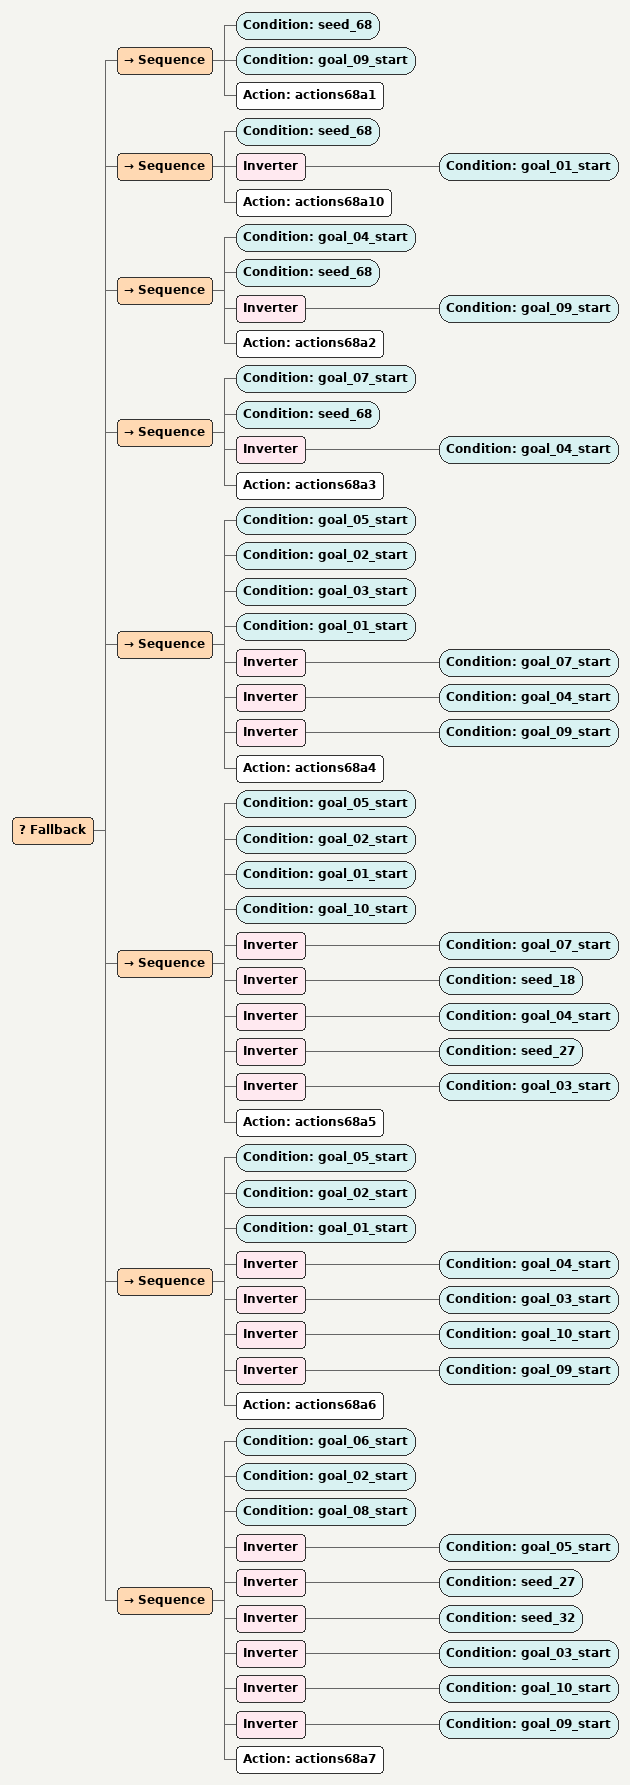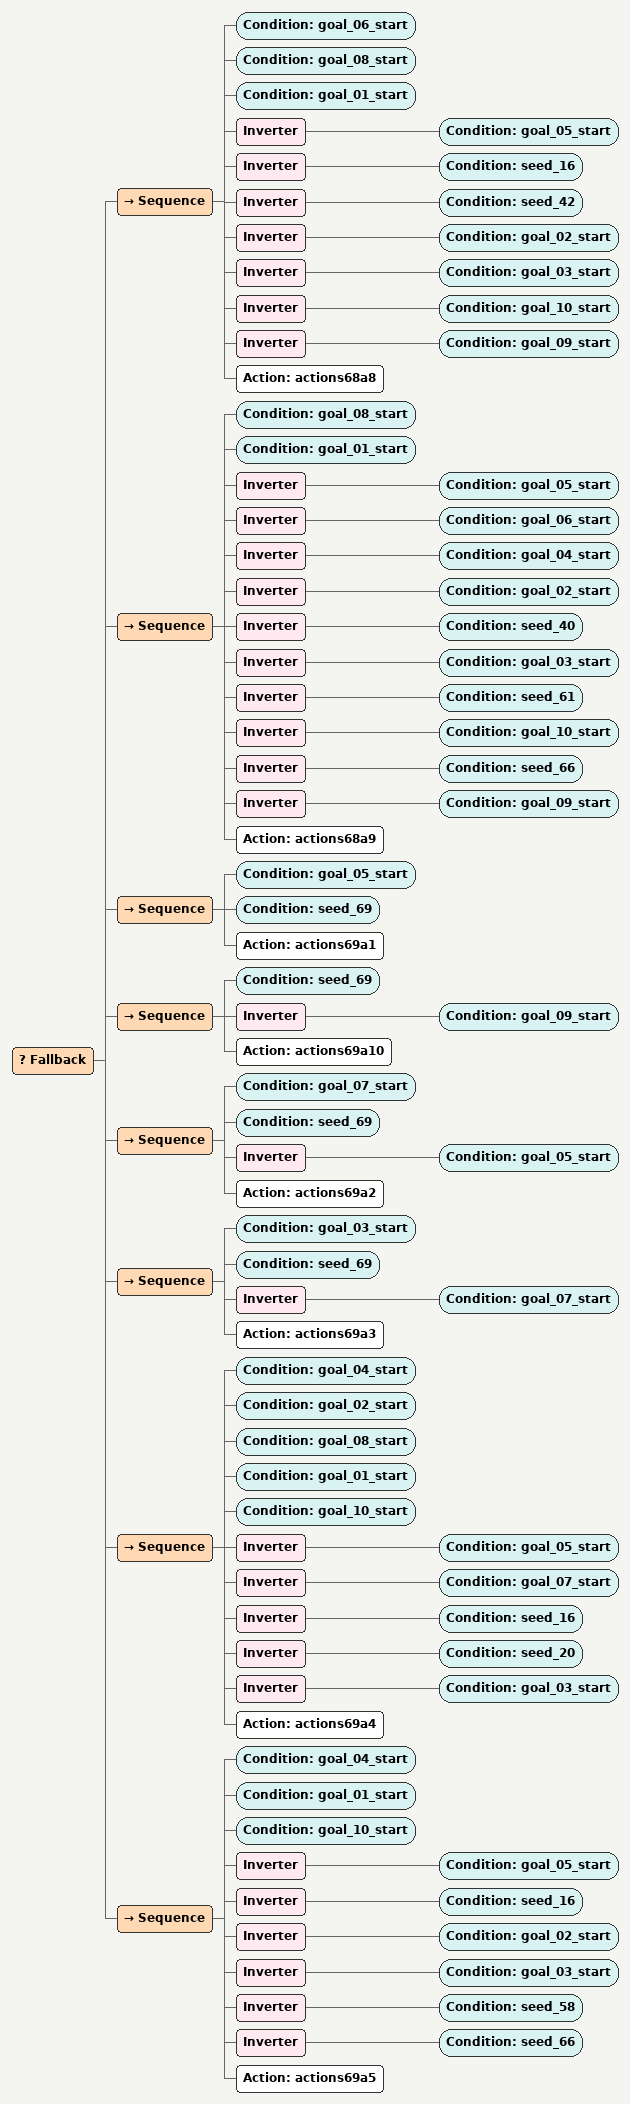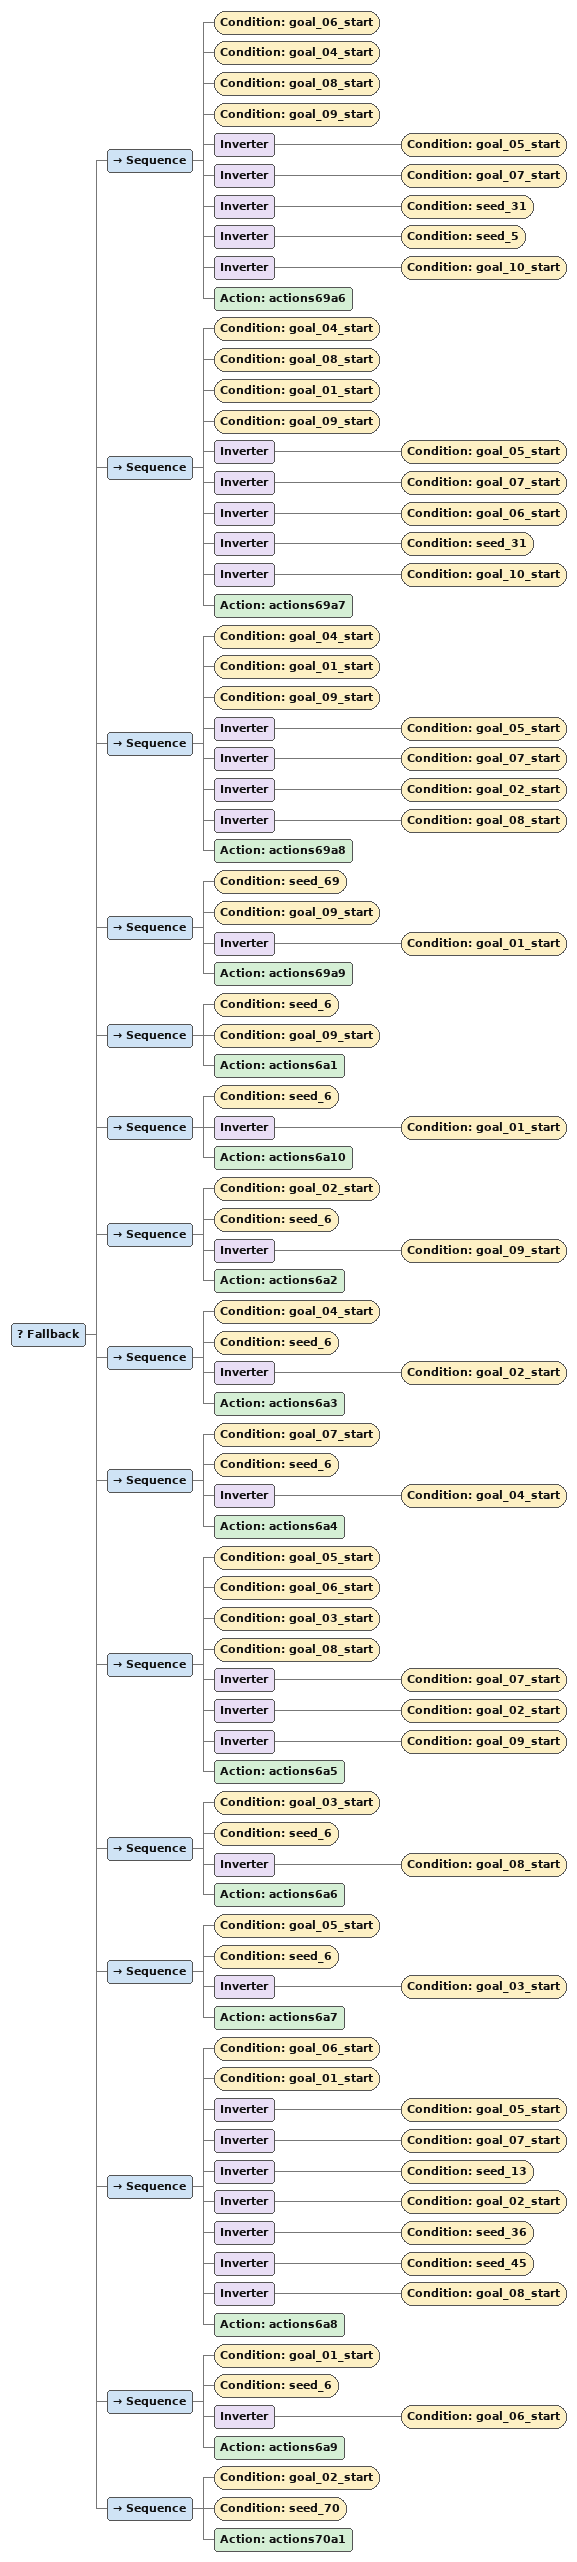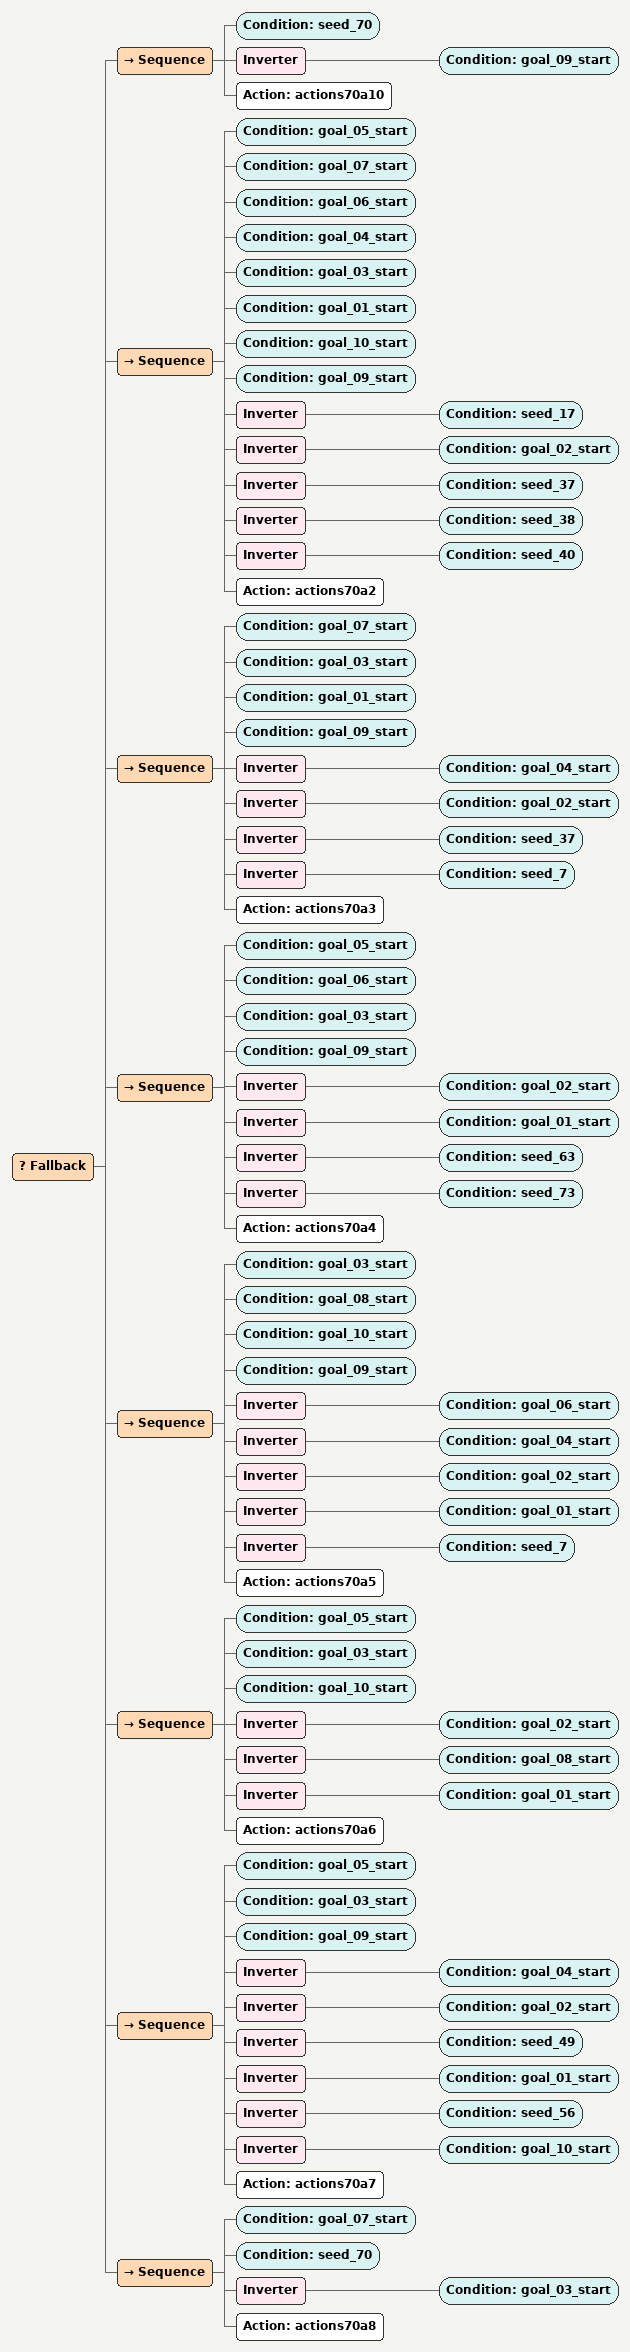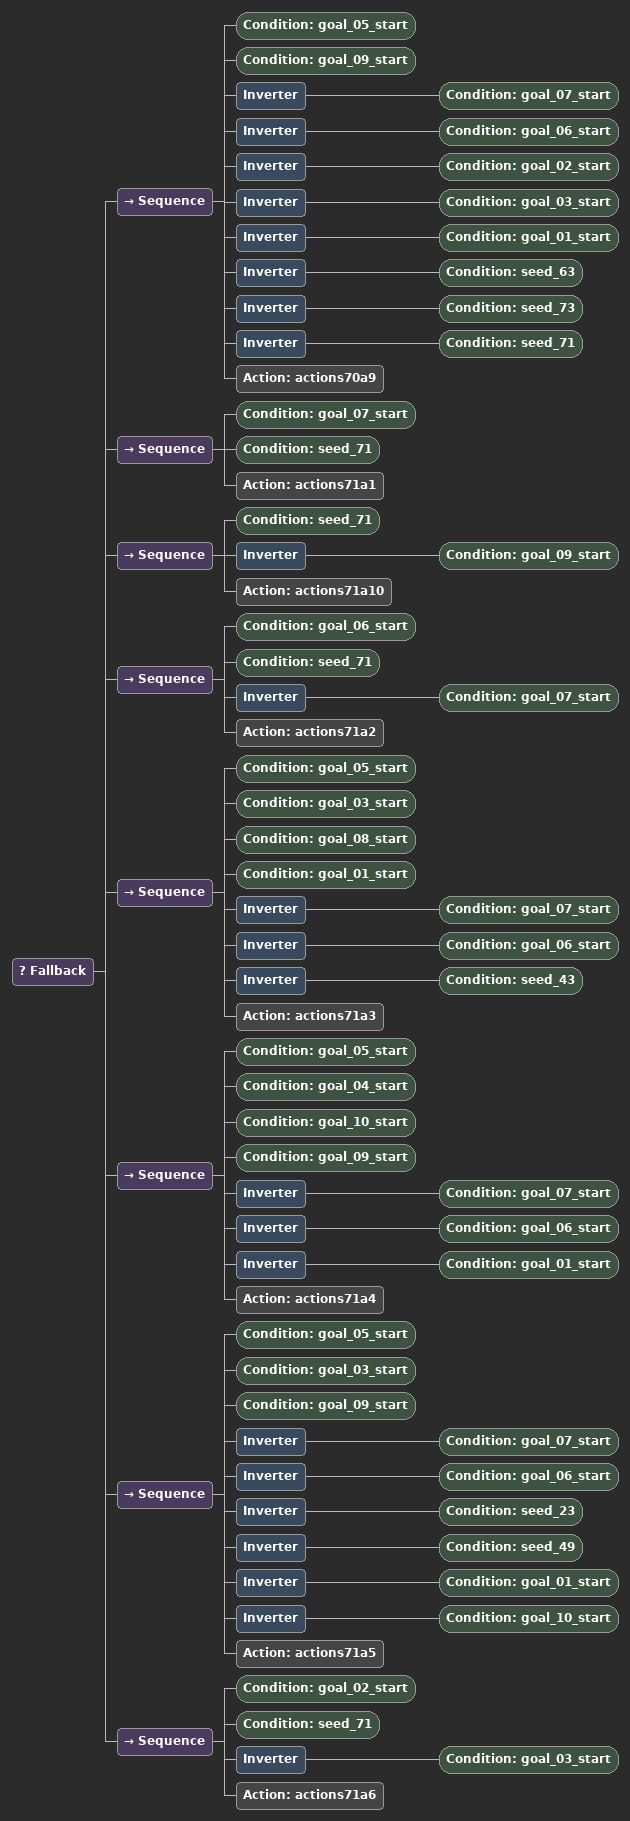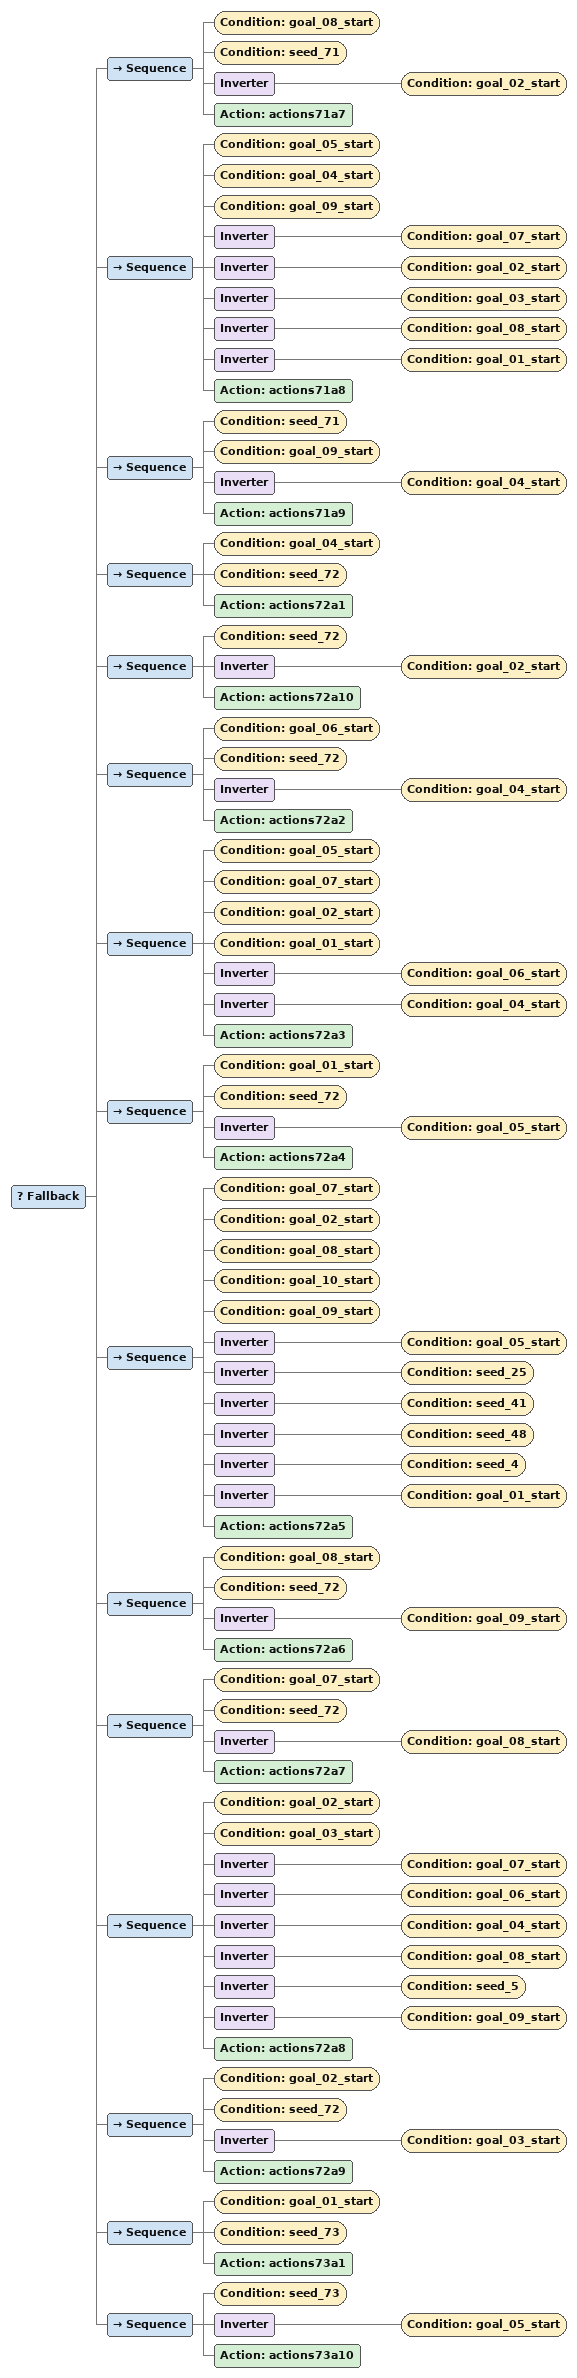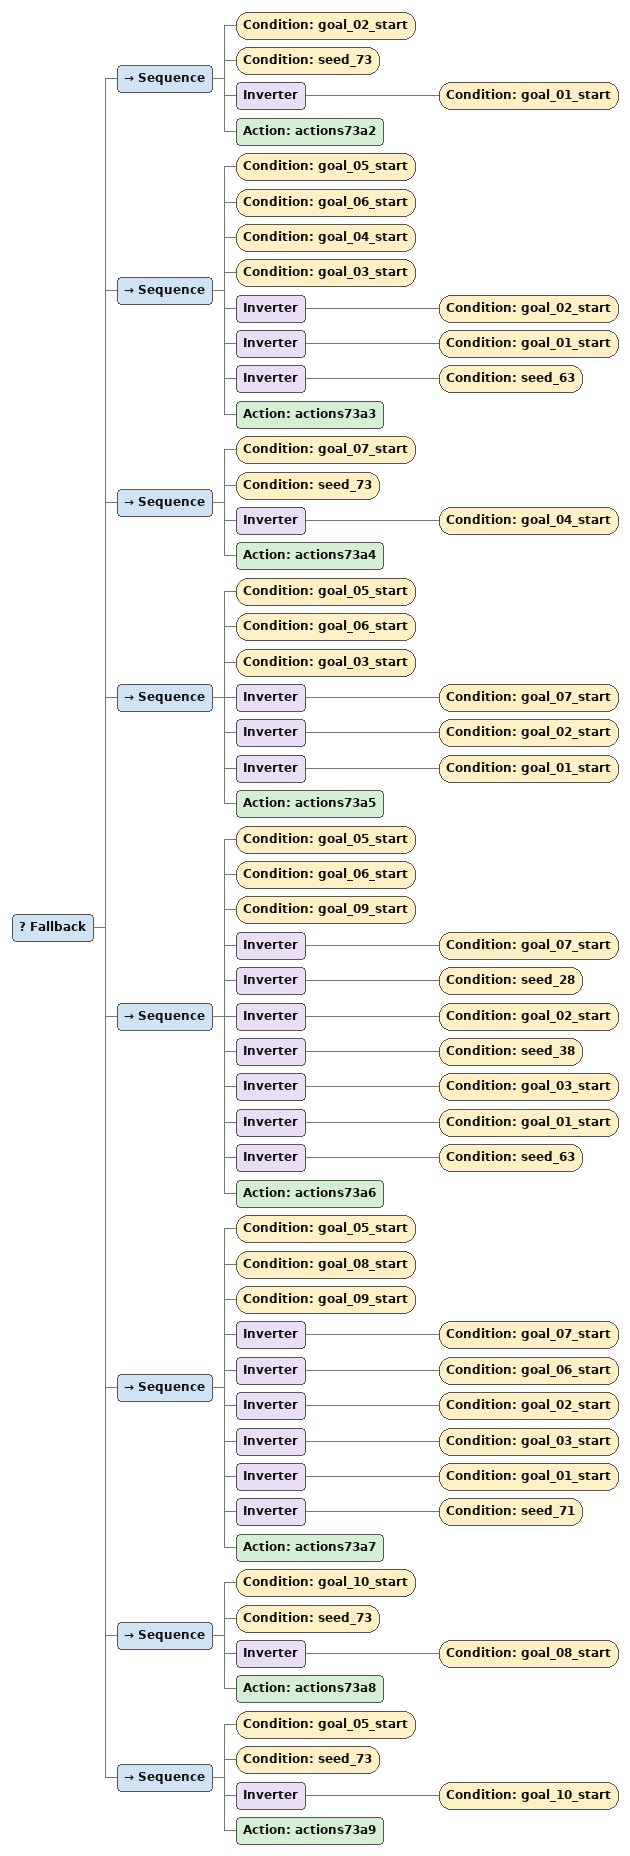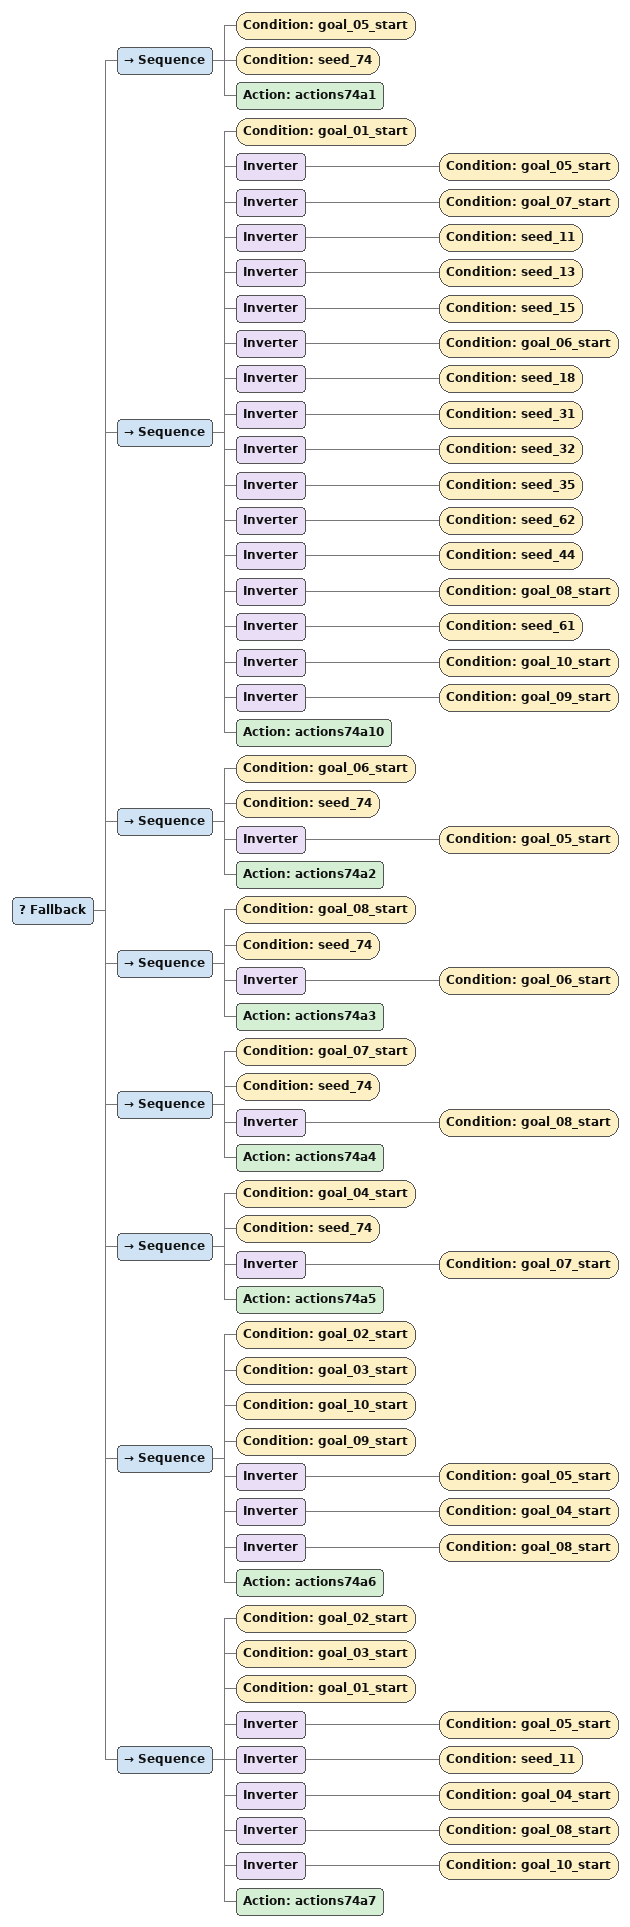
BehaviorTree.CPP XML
<Fallback>
      <Sequence>
        <Condition ID="seed_68"/>
        <Condition ID="goal_09_start"/>
        <Action ID="actions68a1"/>
      </Sequence>
      <Sequence>
        <Condition ID="seed_68"/>
        <Inverter>
          <Condition ID="goal_01_start"/>
        </Inverter>
        <Action ID="actions68a10"/>
      </Sequence>
      <Sequence>
        <Condition ID="goal_04_start"/>
        <Condition ID="seed_68"/>
        <Inverter>
          <Condition ID="goal_09_start"/>
        </Inverter>
        <Action ID="actions68a2"/>
      </Sequence>
      <Sequence>
        <Condition ID="goal_07_start"/>
        <Condition ID="seed_68"/>
        <Inverter>
          <Condition ID="goal_04_start"/>
        </Inverter>
        <Action ID="actions68a3"/>
      </Sequence>
      <Sequence>
        <Condition ID="goal_05_start"/>
        <Condition ID="goal_02_start"/>
        <Condition ID="goal_03_start"/>
        <Condition ID="goal_01_start"/>
        <Inverter>
          <Condition ID="goal_07_start"/>
        </Inverter>
        <Inverter>
          <Condition ID="goal_04_start"/>
        </Inverter>
        <Inverter>
          <Condition ID="goal_09_start"/>
        </Inverter>
        <Action ID="actions68a4"/>
      </Sequence>
      <Sequence>
        <Condition ID="goal_05_start"/>
        <Condition ID="goal_02_start"/>
        <Condition ID="goal_01_start"/>
        <Condition ID="goal_10_start"/>
        <Inverter>
          <Condition ID="goal_07_start"/>
        </Inverter>
        <Inverter>
          <Condition ID="seed_18"/>
        </Inverter>
        <Inverter>
          <Condition ID="goal_04_start"/>
        </Inverter>
        <Inverter>
          <Condition ID="seed_27"/>
        </Inverter>
        <Inverter>
          <Condition ID="goal_03_start"/>
        </Inverter>
        <Action ID="actions68a5"/>
      </Sequence>
      <Sequence>
        <Condition ID="goal_05_start"/>
        <Condition ID="goal_02_start"/>
        <Condition ID="goal_01_start"/>
        <Inverter>
          <Condition ID="goal_04_start"/>
        </Inverter>
        <Inverter>
          <Condition ID="goal_03_start"/>
        </Inverter>
        <Inverter>
          <Condition ID="goal_10_start"/>
        </Inverter>
        <Inverter>
          <Condition ID="goal_09_start"/>
        </Inverter>
        <Action ID="actions68a6"/>
      </Sequence>
      <Sequence>
        <Condition ID="goal_06_start"/>
        <Condition ID="goal_02_start"/>
        <Condition ID="goal_08_start"/>
        <Inverter>
          <Condition ID="goal_05_start"/>
        </Inverter>
        <Inverter>
          <Condition ID="seed_27"/>
        </Inverter>
        <Inverter>
          <Condition ID="seed_32"/>
        </Inverter>
        <Inverter>
          <Condition ID="goal_03_start"/>
        </Inverter>
        <Inverter>
          <Condition ID="goal_10_start"/>
        </Inverter>
        <Inverter>
          <Condition ID="goal_09_start"/>
        </Inverter>
        <Action ID="actions68a7"/>
      </Sequence>
</Fallback>

<Fallback>
      <Sequence>
        <Condition ID="goal_06_start"/>
        <Condition ID="goal_08_start"/>
        <Condition ID="goal_01_start"/>
        <Inverter>
          <Condition ID="goal_05_start"/>
        </Inverter>
        <Inverter>
          <Condition ID="seed_16"/>
        </Inverter>
        <Inverter>
          <Condition ID="seed_42"/>
        </Inverter>
        <Inverter>
          <Condition ID="goal_02_start"/>
        </Inverter>
        <Inverter>
          <Condition ID="goal_03_start"/>
        </Inverter>
        <Inverter>
          <Condition ID="goal_10_start"/>
        </Inverter>
        <Inverter>
          <Condition ID="goal_09_start"/>
        </Inverter>
        <Action ID="actions68a8"/>
      </Sequence>
      <Sequence>
        <Condition ID="goal_08_start"/>
        <Condition ID="goal_01_start"/>
        <Inverter>
          <Condition ID="goal_05_start"/>
        </Inverter>
        <Inverter>
          <Condition ID="goal_06_start"/>
        </Inverter>
        <Inverter>
          <Condition ID="goal_04_start"/>
        </Inverter>
        <Inverter>
          <Condition ID="goal_02_start"/>
        </Inverter>
        <Inverter>
          <Condition ID="seed_40"/>
        </Inverter>
        <Inverter>
          <Condition ID="goal_03_start"/>
        </Inverter>
        <Inverter>
          <Condition ID="seed_61"/>
        </Inverter>
        <Inverter>
          <Condition ID="goal_10_start"/>
        </Inverter>
        <Inverter>
          <Condition ID="seed_66"/>
        </Inverter>
        <Inverter>
          <Condition ID="goal_09_start"/>
        </Inverter>
        <Action ID="actions68a9"/>
      </Sequence>
      <Sequence>
        <Condition ID="goal_05_start"/>
        <Condition ID="seed_69"/>
        <Action ID="actions69a1"/>
      </Sequence>
      <Sequence>
        <Condition ID="seed_69"/>
        <Inverter>
          <Condition ID="goal_09_start"/>
        </Inverter>
        <Action ID="actions69a10"/>
      </Sequence>
      <Sequence>
        <Condition ID="goal_07_start"/>
        <Condition ID="seed_69"/>
        <Inverter>
          <Condition ID="goal_05_start"/>
        </Inverter>
        <Action ID="actions69a2"/>
      </Sequence>
      <Sequence>
        <Condition ID="goal_03_start"/>
        <Condition ID="seed_69"/>
        <Inverter>
          <Condition ID="goal_07_start"/>
        </Inverter>
        <Action ID="actions69a3"/>
      </Sequence>
      <Sequence>
        <Condition ID="goal_04_start"/>
        <Condition ID="goal_02_start"/>
        <Condition ID="goal_08_start"/>
        <Condition ID="goal_01_start"/>
        <Condition ID="goal_10_start"/>
        <Inverter>
          <Condition ID="goal_05_start"/>
        </Inverter>
        <Inverter>
          <Condition ID="goal_07_start"/>
        </Inverter>
        <Inverter>
          <Condition ID="seed_16"/>
        </Inverter>
        <Inverter>
          <Condition ID="seed_20"/>
        </Inverter>
        <Inverter>
          <Condition ID="goal_03_start"/>
        </Inverter>
        <Action ID="actions69a4"/>
      </Sequence>
      <Sequence>
        <Condition ID="goal_04_start"/>
        <Condition ID="goal_01_start"/>
        <Condition ID="goal_10_start"/>
        <Inverter>
          <Condition ID="goal_05_start"/>
        </Inverter>
        <Inverter>
          <Condition ID="seed_16"/>
        </Inverter>
        <Inverter>
          <Condition ID="goal_02_start"/>
        </Inverter>
        <Inverter>
          <Condition ID="goal_03_start"/>
        </Inverter>
        <Inverter>
          <Condition ID="seed_58"/>
        </Inverter>
        <Inverter>
          <Condition ID="seed_66"/>
        </Inverter>
        <Action ID="actions69a5"/>
      </Sequence>
</Fallback>

<Fallback>
      <Sequence>
        <Condition ID="goal_06_start"/>
        <Condition ID="goal_04_start"/>
        <Condition ID="goal_08_start"/>
        <Condition ID="goal_09_start"/>
        <Inverter>
          <Condition ID="goal_05_start"/>
        </Inverter>
        <Inverter>
          <Condition ID="goal_07_start"/>
        </Inverter>
        <Inverter>
          <Condition ID="seed_31"/>
        </Inverter>
        <Inverter>
          <Condition ID="seed_5"/>
        </Inverter>
        <Inverter>
          <Condition ID="goal_10_start"/>
        </Inverter>
        <Action ID="actions69a6"/>
      </Sequence>
      <Sequence>
        <Condition ID="goal_04_start"/>
        <Condition ID="goal_08_start"/>
        <Condition ID="goal_01_start"/>
        <Condition ID="goal_09_start"/>
        <Inverter>
          <Condition ID="goal_05_start"/>
        </Inverter>
        <Inverter>
          <Condition ID="goal_07_start"/>
        </Inverter>
        <Inverter>
          <Condition ID="goal_06_start"/>
        </Inverter>
        <Inverter>
          <Condition ID="seed_31"/>
        </Inverter>
        <Inverter>
          <Condition ID="goal_10_start"/>
        </Inverter>
        <Action ID="actions69a7"/>
      </Sequence>
      <Sequence>
        <Condition ID="goal_04_start"/>
        <Condition ID="goal_01_start"/>
        <Condition ID="goal_09_start"/>
        <Inverter>
          <Condition ID="goal_05_start"/>
        </Inverter>
        <Inverter>
          <Condition ID="goal_07_start"/>
        </Inverter>
        <Inverter>
          <Condition ID="goal_02_start"/>
        </Inverter>
        <Inverter>
          <Condition ID="goal_08_start"/>
        </Inverter>
        <Action ID="actions69a8"/>
      </Sequence>
      <Sequence>
        <Condition ID="seed_69"/>
        <Condition ID="goal_09_start"/>
        <Inverter>
          <Condition ID="goal_01_start"/>
        </Inverter>
        <Action ID="actions69a9"/>
      </Sequence>
      <Sequence>
        <Condition ID="seed_6"/>
        <Condition ID="goal_09_start"/>
        <Action ID="actions6a1"/>
      </Sequence>
      <Sequence>
        <Condition ID="seed_6"/>
        <Inverter>
          <Condition ID="goal_01_start"/>
        </Inverter>
        <Action ID="actions6a10"/>
      </Sequence>
      <Sequence>
        <Condition ID="goal_02_start"/>
        <Condition ID="seed_6"/>
        <Inverter>
          <Condition ID="goal_09_start"/>
        </Inverter>
        <Action ID="actions6a2"/>
      </Sequence>
      <Sequence>
        <Condition ID="goal_04_start"/>
        <Condition ID="seed_6"/>
        <Inverter>
          <Condition ID="goal_02_start"/>
        </Inverter>
        <Action ID="actions6a3"/>
      </Sequence>
      <Sequence>
        <Condition ID="goal_07_start"/>
        <Condition ID="seed_6"/>
        <Inverter>
          <Condition ID="goal_04_start"/>
        </Inverter>
        <Action ID="actions6a4"/>
      </Sequence>
      <Sequence>
        <Condition ID="goal_05_start"/>
        <Condition ID="goal_06_start"/>
        <Condition ID="goal_03_start"/>
        <Condition ID="goal_08_start"/>
        <Inverter>
          <Condition ID="goal_07_start"/>
        </Inverter>
        <Inverter>
          <Condition ID="goal_02_start"/>
        </Inverter>
        <Inverter>
          <Condition ID="goal_09_start"/>
        </Inverter>
        <Action ID="actions6a5"/>
      </Sequence>
      <Sequence>
        <Condition ID="goal_03_start"/>
        <Condition ID="seed_6"/>
        <Inverter>
          <Condition ID="goal_08_start"/>
        </Inverter>
        <Action ID="actions6a6"/>
      </Sequence>
      <Sequence>
        <Condition ID="goal_05_start"/>
        <Condition ID="seed_6"/>
        <Inverter>
          <Condition ID="goal_03_start"/>
        </Inverter>
        <Action ID="actions6a7"/>
      </Sequence>
      <Sequence>
        <Condition ID="goal_06_start"/>
        <Condition ID="goal_01_start"/>
        <Inverter>
          <Condition ID="goal_05_start"/>
        </Inverter>
        <Inverter>
          <Condition ID="goal_07_start"/>
        </Inverter>
        <Inverter>
          <Condition ID="seed_13"/>
        </Inverter>
        <Inverter>
          <Condition ID="goal_02_start"/>
        </Inverter>
        <Inverter>
          <Condition ID="seed_36"/>
        </Inverter>
        <Inverter>
          <Condition ID="seed_45"/>
        </Inverter>
        <Inverter>
          <Condition ID="goal_08_start"/>
        </Inverter>
        <Action ID="actions6a8"/>
      </Sequence>
      <Sequence>
        <Condition ID="goal_01_start"/>
        <Condition ID="seed_6"/>
        <Inverter>
          <Condition ID="goal_06_start"/>
        </Inverter>
        <Action ID="actions6a9"/>
      </Sequence>
      <Sequence>
        <Condition ID="goal_02_start"/>
        <Condition ID="seed_70"/>
        <Action ID="actions70a1"/>
      </Sequence>
</Fallback>

<Fallback>
      <Sequence>
        <Condition ID="seed_70"/>
        <Inverter>
          <Condition ID="goal_09_start"/>
        </Inverter>
        <Action ID="actions70a10"/>
      </Sequence>
      <Sequence>
        <Condition ID="goal_05_start"/>
        <Condition ID="goal_07_start"/>
        <Condition ID="goal_06_start"/>
        <Condition ID="goal_04_start"/>
        <Condition ID="goal_03_start"/>
        <Condition ID="goal_01_start"/>
        <Condition ID="goal_10_start"/>
        <Condition ID="goal_09_start"/>
        <Inverter>
          <Condition ID="seed_17"/>
        </Inverter>
        <Inverter>
          <Condition ID="goal_02_start"/>
        </Inverter>
        <Inverter>
          <Condition ID="seed_37"/>
        </Inverter>
        <Inverter>
          <Condition ID="seed_38"/>
        </Inverter>
        <Inverter>
          <Condition ID="seed_40"/>
        </Inverter>
        <Action ID="actions70a2"/>
      </Sequence>
      <Sequence>
        <Condition ID="goal_07_start"/>
        <Condition ID="goal_03_start"/>
        <Condition ID="goal_01_start"/>
        <Condition ID="goal_09_start"/>
        <Inverter>
          <Condition ID="goal_04_start"/>
        </Inverter>
        <Inverter>
          <Condition ID="goal_02_start"/>
        </Inverter>
        <Inverter>
          <Condition ID="seed_37"/>
        </Inverter>
        <Inverter>
          <Condition ID="seed_7"/>
        </Inverter>
        <Action ID="actions70a3"/>
      </Sequence>
      <Sequence>
        <Condition ID="goal_05_start"/>
        <Condition ID="goal_06_start"/>
        <Condition ID="goal_03_start"/>
        <Condition ID="goal_09_start"/>
        <Inverter>
          <Condition ID="goal_02_start"/>
        </Inverter>
        <Inverter>
          <Condition ID="goal_01_start"/>
        </Inverter>
        <Inverter>
          <Condition ID="seed_63"/>
        </Inverter>
        <Inverter>
          <Condition ID="seed_73"/>
        </Inverter>
        <Action ID="actions70a4"/>
      </Sequence>
      <Sequence>
        <Condition ID="goal_03_start"/>
        <Condition ID="goal_08_start"/>
        <Condition ID="goal_10_start"/>
        <Condition ID="goal_09_start"/>
        <Inverter>
          <Condition ID="goal_06_start"/>
        </Inverter>
        <Inverter>
          <Condition ID="goal_04_start"/>
        </Inverter>
        <Inverter>
          <Condition ID="goal_02_start"/>
        </Inverter>
        <Inverter>
          <Condition ID="goal_01_start"/>
        </Inverter>
        <Inverter>
          <Condition ID="seed_7"/>
        </Inverter>
        <Action ID="actions70a5"/>
      </Sequence>
      <Sequence>
        <Condition ID="goal_05_start"/>
        <Condition ID="goal_03_start"/>
        <Condition ID="goal_10_start"/>
        <Inverter>
          <Condition ID="goal_02_start"/>
        </Inverter>
        <Inverter>
          <Condition ID="goal_08_start"/>
        </Inverter>
        <Inverter>
          <Condition ID="goal_01_start"/>
        </Inverter>
        <Action ID="actions70a6"/>
      </Sequence>
      <Sequence>
        <Condition ID="goal_05_start"/>
        <Condition ID="goal_03_start"/>
        <Condition ID="goal_09_start"/>
        <Inverter>
          <Condition ID="goal_04_start"/>
        </Inverter>
        <Inverter>
          <Condition ID="goal_02_start"/>
        </Inverter>
        <Inverter>
          <Condition ID="seed_49"/>
        </Inverter>
        <Inverter>
          <Condition ID="goal_01_start"/>
        </Inverter>
        <Inverter>
          <Condition ID="seed_56"/>
        </Inverter>
        <Inverter>
          <Condition ID="goal_10_start"/>
        </Inverter>
        <Action ID="actions70a7"/>
      </Sequence>
      <Sequence>
        <Condition ID="goal_07_start"/>
        <Condition ID="seed_70"/>
        <Inverter>
          <Condition ID="goal_03_start"/>
        </Inverter>
        <Action ID="actions70a8"/>
      </Sequence>
</Fallback>

<Fallback>
      <Sequence>
        <Condition ID="goal_05_start"/>
        <Condition ID="goal_09_start"/>
        <Inverter>
          <Condition ID="goal_07_start"/>
        </Inverter>
        <Inverter>
          <Condition ID="goal_06_start"/>
        </Inverter>
        <Inverter>
          <Condition ID="goal_02_start"/>
        </Inverter>
        <Inverter>
          <Condition ID="goal_03_start"/>
        </Inverter>
        <Inverter>
          <Condition ID="goal_01_start"/>
        </Inverter>
        <Inverter>
          <Condition ID="seed_63"/>
        </Inverter>
        <Inverter>
          <Condition ID="seed_73"/>
        </Inverter>
        <Inverter>
          <Condition ID="seed_71"/>
        </Inverter>
        <Action ID="actions70a9"/>
      </Sequence>
      <Sequence>
        <Condition ID="goal_07_start"/>
        <Condition ID="seed_71"/>
        <Action ID="actions71a1"/>
      </Sequence>
      <Sequence>
        <Condition ID="seed_71"/>
        <Inverter>
          <Condition ID="goal_09_start"/>
        </Inverter>
        <Action ID="actions71a10"/>
      </Sequence>
      <Sequence>
        <Condition ID="goal_06_start"/>
        <Condition ID="seed_71"/>
        <Inverter>
          <Condition ID="goal_07_start"/>
        </Inverter>
        <Action ID="actions71a2"/>
      </Sequence>
      <Sequence>
        <Condition ID="goal_05_start"/>
        <Condition ID="goal_03_start"/>
        <Condition ID="goal_08_start"/>
        <Condition ID="goal_01_start"/>
        <Inverter>
          <Condition ID="goal_07_start"/>
        </Inverter>
        <Inverter>
          <Condition ID="goal_06_start"/>
        </Inverter>
        <Inverter>
          <Condition ID="seed_43"/>
        </Inverter>
        <Action ID="actions71a3"/>
      </Sequence>
      <Sequence>
        <Condition ID="goal_05_start"/>
        <Condition ID="goal_04_start"/>
        <Condition ID="goal_10_start"/>
        <Condition ID="goal_09_start"/>
        <Inverter>
          <Condition ID="goal_07_start"/>
        </Inverter>
        <Inverter>
          <Condition ID="goal_06_start"/>
        </Inverter>
        <Inverter>
          <Condition ID="goal_01_start"/>
        </Inverter>
        <Action ID="actions71a4"/>
      </Sequence>
      <Sequence>
        <Condition ID="goal_05_start"/>
        <Condition ID="goal_03_start"/>
        <Condition ID="goal_09_start"/>
        <Inverter>
          <Condition ID="goal_07_start"/>
        </Inverter>
        <Inverter>
          <Condition ID="goal_06_start"/>
        </Inverter>
        <Inverter>
          <Condition ID="seed_23"/>
        </Inverter>
        <Inverter>
          <Condition ID="seed_49"/>
        </Inverter>
        <Inverter>
          <Condition ID="goal_01_start"/>
        </Inverter>
        <Inverter>
          <Condition ID="goal_10_start"/>
        </Inverter>
        <Action ID="actions71a5"/>
      </Sequence>
      <Sequence>
        <Condition ID="goal_02_start"/>
        <Condition ID="seed_71"/>
        <Inverter>
          <Condition ID="goal_03_start"/>
        </Inverter>
        <Action ID="actions71a6"/>
      </Sequence>
</Fallback>

<Fallback>
      <Sequence>
        <Condition ID="goal_08_start"/>
        <Condition ID="seed_71"/>
        <Inverter>
          <Condition ID="goal_02_start"/>
        </Inverter>
        <Action ID="actions71a7"/>
      </Sequence>
      <Sequence>
        <Condition ID="goal_05_start"/>
        <Condition ID="goal_04_start"/>
        <Condition ID="goal_09_start"/>
        <Inverter>
          <Condition ID="goal_07_start"/>
        </Inverter>
        <Inverter>
          <Condition ID="goal_02_start"/>
        </Inverter>
        <Inverter>
          <Condition ID="goal_03_start"/>
        </Inverter>
        <Inverter>
          <Condition ID="goal_08_start"/>
        </Inverter>
        <Inverter>
          <Condition ID="goal_01_start"/>
        </Inverter>
        <Action ID="actions71a8"/>
      </Sequence>
      <Sequence>
        <Condition ID="seed_71"/>
        <Condition ID="goal_09_start"/>
        <Inverter>
          <Condition ID="goal_04_start"/>
        </Inverter>
        <Action ID="actions71a9"/>
      </Sequence>
      <Sequence>
        <Condition ID="goal_04_start"/>
        <Condition ID="seed_72"/>
        <Action ID="actions72a1"/>
      </Sequence>
      <Sequence>
        <Condition ID="seed_72"/>
        <Inverter>
          <Condition ID="goal_02_start"/>
        </Inverter>
        <Action ID="actions72a10"/>
      </Sequence>
      <Sequence>
        <Condition ID="goal_06_start"/>
        <Condition ID="seed_72"/>
        <Inverter>
          <Condition ID="goal_04_start"/>
        </Inverter>
        <Action ID="actions72a2"/>
      </Sequence>
      <Sequence>
        <Condition ID="goal_05_start"/>
        <Condition ID="goal_07_start"/>
        <Condition ID="goal_02_start"/>
        <Condition ID="goal_01_start"/>
        <Inverter>
          <Condition ID="goal_06_start"/>
        </Inverter>
        <Inverter>
          <Condition ID="goal_04_start"/>
        </Inverter>
        <Action ID="actions72a3"/>
      </Sequence>
      <Sequence>
        <Condition ID="goal_01_start"/>
        <Condition ID="seed_72"/>
        <Inverter>
          <Condition ID="goal_05_start"/>
        </Inverter>
        <Action ID="actions72a4"/>
      </Sequence>
      <Sequence>
        <Condition ID="goal_07_start"/>
        <Condition ID="goal_02_start"/>
        <Condition ID="goal_08_start"/>
        <Condition ID="goal_10_start"/>
        <Condition ID="goal_09_start"/>
        <Inverter>
          <Condition ID="goal_05_start"/>
        </Inverter>
        <Inverter>
          <Condition ID="seed_25"/>
        </Inverter>
        <Inverter>
          <Condition ID="seed_41"/>
        </Inverter>
        <Inverter>
          <Condition ID="seed_48"/>
        </Inverter>
        <Inverter>
          <Condition ID="seed_4"/>
        </Inverter>
        <Inverter>
          <Condition ID="goal_01_start"/>
        </Inverter>
        <Action ID="actions72a5"/>
      </Sequence>
      <Sequence>
        <Condition ID="goal_08_start"/>
        <Condition ID="seed_72"/>
        <Inverter>
          <Condition ID="goal_09_start"/>
        </Inverter>
        <Action ID="actions72a6"/>
      </Sequence>
      <Sequence>
        <Condition ID="goal_07_start"/>
        <Condition ID="seed_72"/>
        <Inverter>
          <Condition ID="goal_08_start"/>
        </Inverter>
        <Action ID="actions72a7"/>
      </Sequence>
      <Sequence>
        <Condition ID="goal_02_start"/>
        <Condition ID="goal_03_start"/>
        <Inverter>
          <Condition ID="goal_07_start"/>
        </Inverter>
        <Inverter>
          <Condition ID="goal_06_start"/>
        </Inverter>
        <Inverter>
          <Condition ID="goal_04_start"/>
        </Inverter>
        <Inverter>
          <Condition ID="goal_08_start"/>
        </Inverter>
        <Inverter>
          <Condition ID="seed_5"/>
        </Inverter>
        <Inverter>
          <Condition ID="goal_09_start"/>
        </Inverter>
        <Action ID="actions72a8"/>
      </Sequence>
      <Sequence>
        <Condition ID="goal_02_start"/>
        <Condition ID="seed_72"/>
        <Inverter>
          <Condition ID="goal_03_start"/>
        </Inverter>
        <Action ID="actions72a9"/>
      </Sequence>
      <Sequence>
        <Condition ID="goal_01_start"/>
        <Condition ID="seed_73"/>
        <Action ID="actions73a1"/>
      </Sequence>
      <Sequence>
        <Condition ID="seed_73"/>
        <Inverter>
          <Condition ID="goal_05_start"/>
        </Inverter>
        <Action ID="actions73a10"/>
      </Sequence>
</Fallback>

<Fallback>
      <Sequence>
        <Condition ID="goal_02_start"/>
        <Condition ID="seed_73"/>
        <Inverter>
          <Condition ID="goal_01_start"/>
        </Inverter>
        <Action ID="actions73a2"/>
      </Sequence>
      <Sequence>
        <Condition ID="goal_05_start"/>
        <Condition ID="goal_06_start"/>
        <Condition ID="goal_04_start"/>
        <Condition ID="goal_03_start"/>
        <Inverter>
          <Condition ID="goal_02_start"/>
        </Inverter>
        <Inverter>
          <Condition ID="goal_01_start"/>
        </Inverter>
        <Inverter>
          <Condition ID="seed_63"/>
        </Inverter>
        <Action ID="actions73a3"/>
      </Sequence>
      <Sequence>
        <Condition ID="goal_07_start"/>
        <Condition ID="seed_73"/>
        <Inverter>
          <Condition ID="goal_04_start"/>
        </Inverter>
        <Action ID="actions73a4"/>
      </Sequence>
      <Sequence>
        <Condition ID="goal_05_start"/>
        <Condition ID="goal_06_start"/>
        <Condition ID="goal_03_start"/>
        <Inverter>
          <Condition ID="goal_07_start"/>
        </Inverter>
        <Inverter>
          <Condition ID="goal_02_start"/>
        </Inverter>
        <Inverter>
          <Condition ID="goal_01_start"/>
        </Inverter>
        <Action ID="actions73a5"/>
      </Sequence>
      <Sequence>
        <Condition ID="goal_05_start"/>
        <Condition ID="goal_06_start"/>
        <Condition ID="goal_09_start"/>
        <Inverter>
          <Condition ID="goal_07_start"/>
        </Inverter>
        <Inverter>
          <Condition ID="seed_28"/>
        </Inverter>
        <Inverter>
          <Condition ID="goal_02_start"/>
        </Inverter>
        <Inverter>
          <Condition ID="seed_38"/>
        </Inverter>
        <Inverter>
          <Condition ID="goal_03_start"/>
        </Inverter>
        <Inverter>
          <Condition ID="goal_01_start"/>
        </Inverter>
        <Inverter>
          <Condition ID="seed_63"/>
        </Inverter>
        <Action ID="actions73a6"/>
      </Sequence>
      <Sequence>
        <Condition ID="goal_05_start"/>
        <Condition ID="goal_08_start"/>
        <Condition ID="goal_09_start"/>
        <Inverter>
          <Condition ID="goal_07_start"/>
        </Inverter>
        <Inverter>
          <Condition ID="goal_06_start"/>
        </Inverter>
        <Inverter>
          <Condition ID="goal_02_start"/>
        </Inverter>
        <Inverter>
          <Condition ID="goal_03_start"/>
        </Inverter>
        <Inverter>
          <Condition ID="goal_01_start"/>
        </Inverter>
        <Inverter>
          <Condition ID="seed_71"/>
        </Inverter>
        <Action ID="actions73a7"/>
      </Sequence>
      <Sequence>
        <Condition ID="goal_10_start"/>
        <Condition ID="seed_73"/>
        <Inverter>
          <Condition ID="goal_08_start"/>
        </Inverter>
        <Action ID="actions73a8"/>
      </Sequence>
      <Sequence>
        <Condition ID="goal_05_start"/>
        <Condition ID="seed_73"/>
        <Inverter>
          <Condition ID="goal_10_start"/>
        </Inverter>
        <Action ID="actions73a9"/>
      </Sequence>
</Fallback>

<Fallback>
      <Sequence>
        <Condition ID="goal_05_start"/>
        <Condition ID="seed_74"/>
        <Action ID="actions74a1"/>
      </Sequence>
      <Sequence>
        <Condition ID="goal_01_start"/>
        <Inverter>
          <Condition ID="goal_05_start"/>
        </Inverter>
        <Inverter>
          <Condition ID="goal_07_start"/>
        </Inverter>
        <Inverter>
          <Condition ID="seed_11"/>
        </Inverter>
        <Inverter>
          <Condition ID="seed_13"/>
        </Inverter>
        <Inverter>
          <Condition ID="seed_15"/>
        </Inverter>
        <Inverter>
          <Condition ID="goal_06_start"/>
        </Inverter>
        <Inverter>
          <Condition ID="seed_18"/>
        </Inverter>
        <Inverter>
          <Condition ID="seed_31"/>
        </Inverter>
        <Inverter>
          <Condition ID="seed_32"/>
        </Inverter>
        <Inverter>
          <Condition ID="seed_35"/>
        </Inverter>
        <Inverter>
          <Condition ID="seed_62"/>
        </Inverter>
        <Inverter>
          <Condition ID="seed_44"/>
        </Inverter>
        <Inverter>
          <Condition ID="goal_08_start"/>
        </Inverter>
        <Inverter>
          <Condition ID="seed_61"/>
        </Inverter>
        <Inverter>
          <Condition ID="goal_10_start"/>
        </Inverter>
        <Inverter>
          <Condition ID="goal_09_start"/>
        </Inverter>
        <Action ID="actions74a10"/>
      </Sequence>
      <Sequence>
        <Condition ID="goal_06_start"/>
        <Condition ID="seed_74"/>
        <Inverter>
          <Condition ID="goal_05_start"/>
        </Inverter>
        <Action ID="actions74a2"/>
      </Sequence>
      <Sequence>
        <Condition ID="goal_08_start"/>
        <Condition ID="seed_74"/>
        <Inverter>
          <Condition ID="goal_06_start"/>
        </Inverter>
        <Action ID="actions74a3"/>
      </Sequence>
      <Sequence>
        <Condition ID="goal_07_start"/>
        <Condition ID="seed_74"/>
        <Inverter>
          <Condition ID="goal_08_start"/>
        </Inverter>
        <Action ID="actions74a4"/>
      </Sequence>
      <Sequence>
        <Condition ID="goal_04_start"/>
        <Condition ID="seed_74"/>
        <Inverter>
          <Condition ID="goal_07_start"/>
        </Inverter>
        <Action ID="actions74a5"/>
      </Sequence>
      <Sequence>
        <Condition ID="goal_02_start"/>
        <Condition ID="goal_03_start"/>
        <Condition ID="goal_10_start"/>
        <Condition ID="goal_09_start"/>
        <Inverter>
          <Condition ID="goal_05_start"/>
        </Inverter>
        <Inverter>
          <Condition ID="goal_04_start"/>
        </Inverter>
        <Inverter>
          <Condition ID="goal_08_start"/>
        </Inverter>
        <Action ID="actions74a6"/>
      </Sequence>
      <Sequence>
        <Condition ID="goal_02_start"/>
        <Condition ID="goal_03_start"/>
        <Condition ID="goal_01_start"/>
        <Inverter>
          <Condition ID="goal_05_start"/>
        </Inverter>
        <Inverter>
          <Condition ID="seed_11"/>
        </Inverter>
        <Inverter>
          <Condition ID="goal_04_start"/>
        </Inverter>
        <Inverter>
          <Condition ID="goal_08_start"/>
        </Inverter>
        <Inverter>
          <Condition ID="goal_10_start"/>
        </Inverter>
        <Action ID="actions74a7"/>
      </Sequence>
</Fallback>
